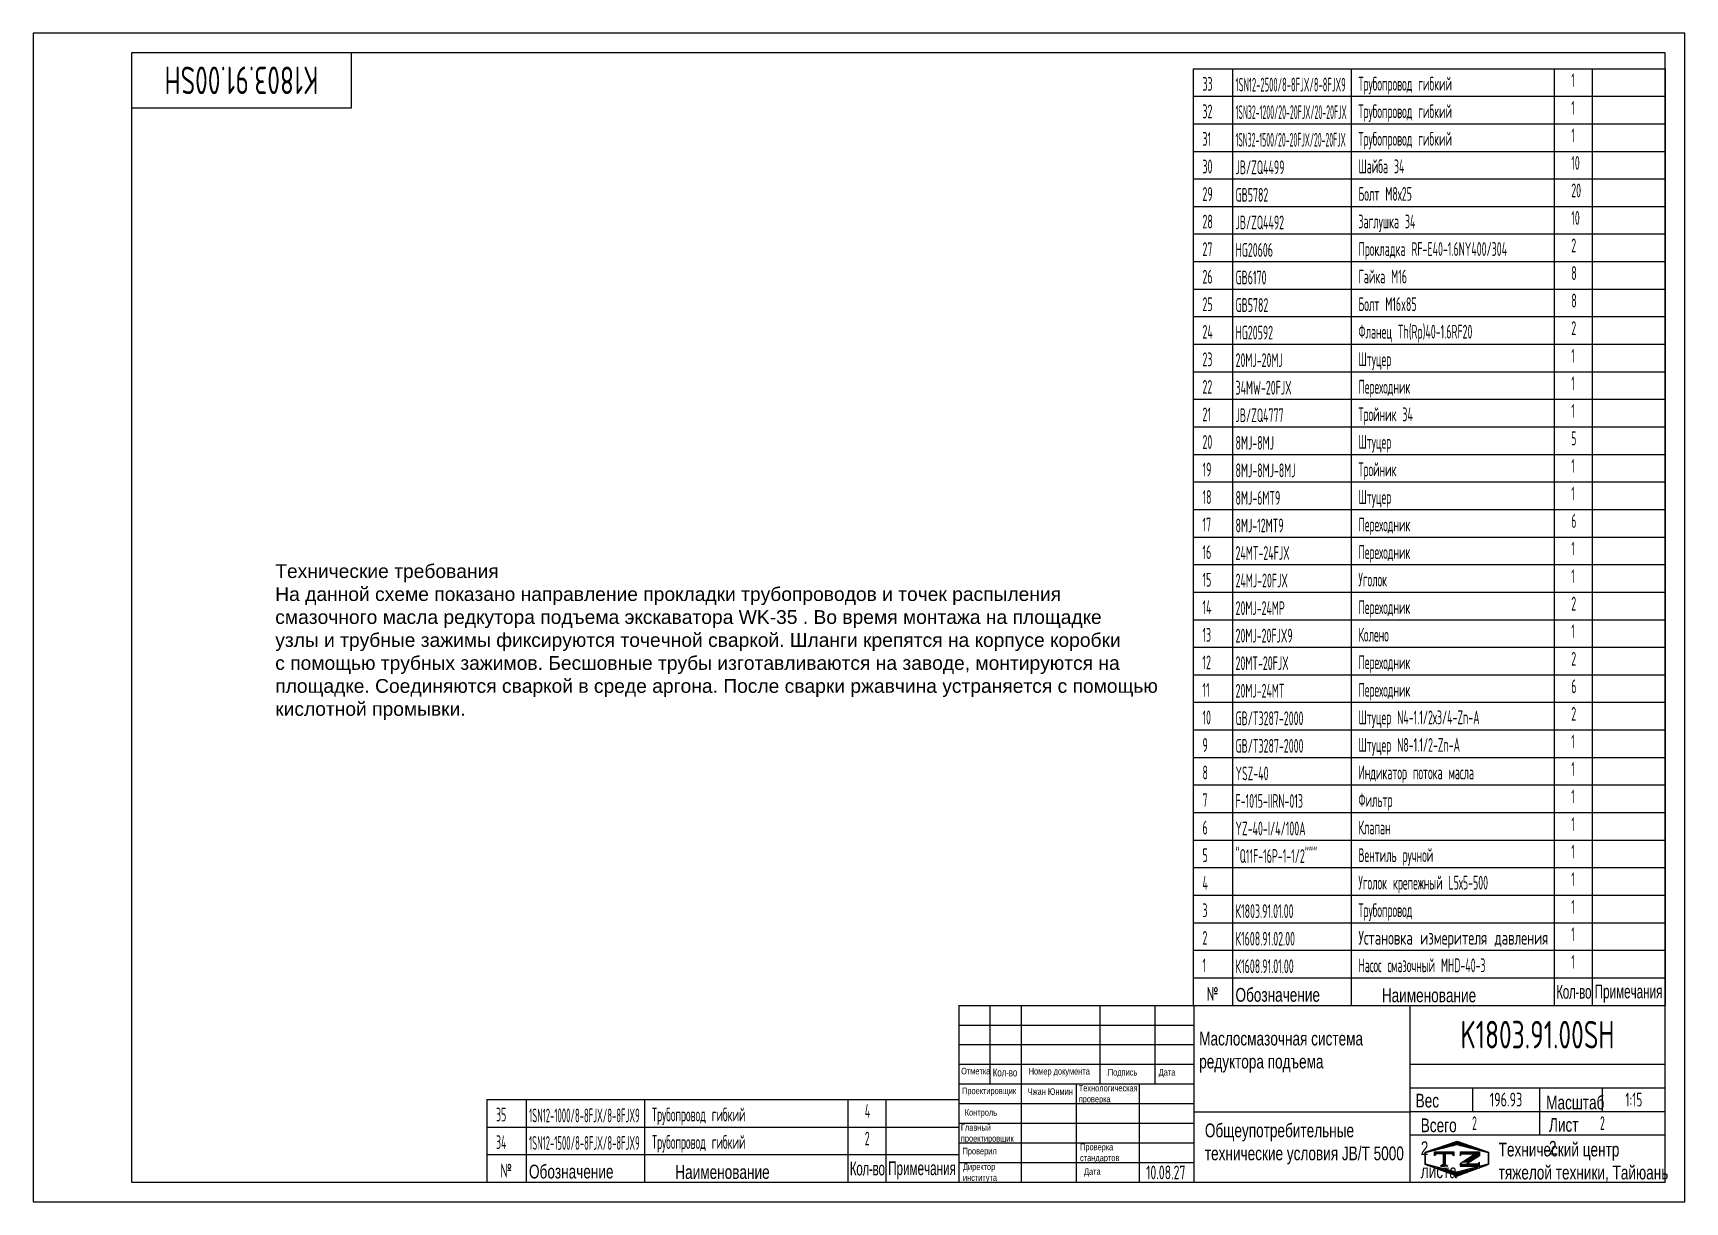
# Model space of a CAD drawing. Header units: millimetres. Extents: x 0 to 6300, y 0 to 4455.
import ezdxf
from ezdxf.enums import TextEntityAlignment as Align

# ---------------------------------------------------------------- set-up
doc = ezdxf.new("R2010")
doc.units = ezdxf.units.MM
doc.header["$LTSCALE"] = 150
doc.linetypes.add('F', pattern=[0.75, 0.5, -0.25])
for name, color, linetype in [('01', 7, 'Continuous'), ('02', 1, 'Continuous'), ('04', 2, 'F'), ('11', 3, 'Continuous'), ('THICK', 7, 'Continuous')]:
    doc.layers.add(name, color=color, linetype=linetype)
doc.styles.add('HZLIB', font='TXT.shx', dxfattribs={"width": 0.5, "height": 52.5})
doc.styles.get("Standard").update_dxf_attribs({"font": 'isocp', "width": 0.707, "bigfont": 'intecad.shx'})

# ---------------------------------------------------------------- blocks, each defined once
blk = doc.blocks.new('*U31', base_point=(251.96, 168.31))
at = {"layer": '01'}
for p, q in [((251.96, 168.31), (251.96, 182.31)), ((195.96, 168.31), (251.96, 168.31))]:
    blk.add_line(p, q, dxfattribs=at)
blk = doc.blocks.new('*U32')
at = {"layer": '04'}
blk.add_blockref('*U31', (0, 0), dxfattribs=at)
blk = doc.blocks.new('*U33')
at = {"layer": '01'}
for points in [[(415, 292), (25, 292)], [(25, 292), (25, 5)], [(415, 5), (415, 292)], [(25, 5), (415, 5)]]:
    blk.add_lwpolyline(points, dxfattribs=at)
at = {"layer": '02'}
for points in [[(420, 297), (0, 297)], [(0, 297), (0, 0)], [(420, 0), (420, 297)], [(0, 0), (420, 0)]]:
    blk.add_lwpolyline(points, dxfattribs=at)
blk = doc.blocks.new('*X78')
at = {"color": 0}
for p, q in [((127.06, 7.8), (132.06, 7.8)), ((127.06, 7.5), (132.06, 7.5)), ((127.06, 7.2), (127.32, 7.2)), ((127.84, 5.4), (129.64, 5.4)), ((128.3, 5.7), (130.1, 5.7)), ((128.77, 6), (130.57, 6)), ((129.23, 6.3), (131.04, 6.3)), ((129.7, 6.6), (131.51, 6.6)), ((130.16, 6.9), (131.98, 6.9)), ((130.62, 7.2), (132.06, 7.2))]:
    blk.add_line(p, q, dxfattribs=at)
blk = doc.blocks.new('*X79')
at = {"color": 0}
for p, q in [((127.06, 4.8), (132.06, 4.8)), ((127.06, 4.5), (132.06, 4.5)), ((131.84, 5.1), (132.06, 5.1))]:
    blk.add_line(p, q, dxfattribs=at)
blk = doc.blocks.new('*X77')
at = {"color": 0}
for p, q in [((122.34, 4.5), (123.72, 4.5)), ((122.82, 4.8), (123.24, 4.8))]:
    blk.add_line(p, q, dxfattribs=at)
blk = doc.blocks.new('*X76')
at = {"color": 0}
for p, q in [((120.53, 7.8), (125.53, 7.8)), ((120.53, 7.5), (125.53, 7.5)), ((120.53, 7.2), (120.79, 7.2)), ((125.27, 7.2), (125.53, 7.2))]:
    blk.add_line(p, q, dxfattribs=at)
blk = doc.blocks.new('*X75')
at = {"color": 0}
for p, q in [((120.66, 8.7), (121.92, 8.7)), ((121.52, 9), (123.12, 9)), ((122.38, 9.3), (124.32, 9.3)), ((123.24, 9.6), (125.52, 9.6)), ((124.1, 9.9), (128.52, 9.9)), ((124.97, 10.2), (127.67, 10.2)), ((125.83, 10.5), (126.82, 10.5)), ((127.02, 9.6), (129.37, 9.6)), ((128.22, 9.3), (130.22, 9.3)), ((129.42, 9), (131.07, 9)), ((130.62, 8.7), (131.92, 8.7)), ((118.22, 7.8), (118.32, 7.8)), ((118.22, 7.5), (118.27, 7.5)), ((118.22, 7.2), (118.27, 7.2)), ((118.22, 6.9), (118.27, 6.9)), ((118.22, 6.6), (118.27, 6.6)), ((118.22, 6.3), (118.27, 6.3)), ((118.22, 6), (118.27, 6)), ((118.22, 5.7), (118.27, 5.7)), ((118.22, 5.4), (118.27, 5.4)), ((118.22, 5.1), (118.27, 5.1)), ((118.22, 4.8), (118.27, 4.8)), ((118.79, 4.5), (119.42, 4.5)), ((118.94, 8.1), (119.52, 8.1)), ((119.8, 8.4), (120.72, 8.4)), ((131.82, 8.4), (132.77, 8.4)), ((133.02, 8.1), (133.62, 8.1)), ((133.12, 4.5), (133.76, 4.5)), ((134.22, 7.8), (134.32, 7.8)), ((134.27, 7.5), (134.32, 7.5)), ((134.27, 7.2), (134.32, 7.2)), ((134.27, 6.9), (134.32, 6.9)), ((134.27, 6.6), (134.32, 6.6)), ((134.27, 6.3), (134.32, 6.3)), ((134.27, 6), (134.32, 6)), ((134.27, 5.7), (134.32, 5.7)), ((134.27, 5.4), (134.32, 5.4)), ((134.27, 5.1), (134.32, 5.1)), ((134.27, 4.8), (134.32, 4.8)), ((119.61, 4.2), (120.62, 4.2)), ((120.43, 3.9), (121.82, 3.9)), ((121.26, 3.6), (123.02, 3.6)), ((122.08, 3.3), (124.22, 3.3)), ((122.91, 3), (125.42, 3)), ((123.73, 2.7), (128.89, 2.7)), ((124.55, 2.4), (128.07, 2.4)), ((125.38, 2.1), (127.26, 2.1)), ((126.2, 1.8), (126.45, 1.8)), ((127.12, 3), (129.7, 3)), ((128.32, 3.3), (130.51, 3.3)), ((129.52, 3.6), (131.32, 3.6)), ((130.72, 3.9), (132.14, 3.9)), ((131.92, 4.2), (132.95, 4.2))]:
    blk.add_line(p, q, dxfattribs=at)

msp = doc.modelspace()

# ---------------------------------------------------------------- linework, layer by layer
for p, q in [((4425, 4319.2), (4425, 749.2)), ((4425, 4319.2), (6225, 4319.2)), ((4575, 4319.2), (4575, 749.2)), ((5026.9, 4319.2), (5026.9, 749.2)), ((5801.2, 4319.2), (5801.2, 749.2)), ((5946.5, 4319.2), (5946.5, 749.2)), ((6225, 4319.2), (6225, 749.2)), ((4425, 4214.2), (6225, 4214.2)), ((4425, 4109.2), (6225, 4109.2)), ((4425, 4004.2), (6225, 4004.2)), ((4425, 3899.2), (6225, 3899.2)), ((4425, 3794.2), (6225, 3794.2)), ((4425, 3689.2), (6225, 3689.2)), ((4425, 3584.2), (6225, 3584.2)), ((4425, 3479.2), (6225, 3479.2)), ((4425, 3374.2), (6225, 3374.2)), ((4425, 3269.2), (6225, 3269.2)), ((4425, 3164.2), (6225, 3164.2)), ((4425, 3059.2), (6225, 3059.2)), ((4425, 2954.2), (6225, 2954.2)), ((4425, 2849.2), (6225, 2849.2)), ((4425, 2744.2), (6225, 2744.2)), ((4425, 2639.2), (6225, 2639.2)), ((4425, 2534.2), (6225, 2534.2)), ((4425, 2429.2), (6225, 2429.2)), ((4425, 2324.2), (6225, 2324.2)), ((4425, 2219.2), (6225, 2219.2)), ((4425, 2114.2), (6225, 2114.2)), ((4425, 2009.2), (6225, 2009.2)), ((4425, 1904.2), (6225, 1904.2)), ((4425, 1799.2), (6225, 1799.2)), ((4425, 1694.2), (6225, 1694.2)), ((4425, 1589.2), (6225, 1589.2)), ((4425, 1484.2), (6225, 1484.2)), ((4425, 1379.2), (6225, 1379.2)), ((4425, 1274.2), (6225, 1274.2)), ((4425, 1169.2), (6225, 1169.2)), ((4425, 1064.2), (6225, 1064.2)), ((4425, 959.2), (6225, 959.2)), ((4425, 854.2), (6225, 854.2)), ((3530.6, 749.2), (3530.6, 75.6)), ((4425, 749.2), (6225, 749.2)), ((1730.6, 390.6), (1730.6, 75)), ((1730.6, 390.6), (3530.6, 390.6)), ((1880.6, 390.6), (1880.6, 75)), ((2332.5, 390.6), (2332.5, 75)), ((3106.8, 390.6), (3106.8, 75)), ((3252.1, 390.6), (3252.1, 75)), ((1730.6, 285.6), (3530.6, 285.6)), ((1730.6, 180.6), (3530.6, 180.6)), ((1730.6, 180.6), (3530.6, 180.6)), ((1730.6, 75.6), (3530.6, 75.6)), ((1730.6, 75.6), (3530.6, 75.6))]:
    msp.add_line(p, q)
at = {"layer": 'THICK'}
for p, q in [((3530.6, 749.2), (6225, 749.2)), ((3650.3, 748.8), (3650.3, 749.2)), ((3650.4, 449.8), (3650.4, 749.2)), ((3770.1, 75.6), (3770.1, 749.2)), ((4069.5, 449.8), (4069.5, 749.2)), ((4279.1, 449.8), (4279.1, 749.2)), ((4428.7, 75.6), (4428.7, 749.2)), ((5252, 75.6), (5252, 749.2)), ((6225, 75.6), (6225, 749.2)), ((3530.6, 524.6), (4428.7, 524.6)), ((5252, 524.6), (6225, 524.6)), ((3530.6, 449.8), (4428.7, 449.8)), ((3979.7, 75.6), (3979.7, 449.8)), ((4219.2, 75.6), (4219.2, 449.8)), ((5252, 434.8), (6225, 434.8)), ((5491.5, 345), (5491.5, 434.8)), ((5746, 255.2), (5746, 434.8)), ((5985.5, 345), (5985.5, 434.8)), ((4428.7, 343.7), (5252, 343.7)), ((5252, 345), (6225, 345)), ((5252, 255.2), (6225, 255.2)), ((3530.6, 75.6), (6225, 75.6))]:
    msp.add_line(p, q, dxfattribs=at)
at = {"layer": 'THICK', "color": 3}
for p, q in [((3530.6, 674.3), (4428.7, 674.3)), ((3530.6, 599.5), (4428.7, 599.5)), ((3530.6, 375), (4428.7, 375)), ((3530.6, 300.1), (4428.7, 300.1)), ((3530.6, 225.3), (4428.7, 225.3)), ((5309.7, 189.4), (5431, 231.7)), ((5309.7, 142.4), (5309.7, 189.4)), ((5310.5, 188.5), (5430.2, 218.4)), ((5344.3, 175.9), (5344.3, 190.8)), ((5344.3, 190.8), (5419.1, 190.8)), ((5419.1, 190.8), (5419.1, 175.9)), ((5430.2, 218.4), (5550, 188.5)), ((5431, 231.7), (5550.8, 189.4)), ((5442.1, 190.8), (5442.1, 175.9)), ((5442.1, 190.8), (5516.9, 190.8)), ((5516.9, 190.8), (5516.9, 175.9)), ((5550.8, 189.4), (5550.8, 142.4)), ((3530.6, 150.4), (4428.7, 150.4)), ((5431, 98.2), (5309.7, 142.4)), ((5310.5, 143.6), (5310.5, 188.5)), ((5430.2, 113.6), (5310.5, 143.6)), ((5351.8, 183.3), (5344.3, 175.9)), ((5411.7, 183.3), (5351.8, 183.3)), ((5381.7, 145.8), (5367.2, 136.7)), ((5367.2, 136.7), (5381.7, 136.7)), ((5378.4, 183.4), (5378.4, 142.4)), ((5381.7, 183.4), (5381.7, 142.4)), ((5381.7, 145.8), (5396.2, 136.7)), ((5396.2, 136.7), (5381.7, 136.7)), ((5385.5, 183.4), (5385.5, 142.4)), ((5419.1, 175.9), (5411.7, 183.3)), ((5550, 143.6), (5430.2, 113.6)), ((5550.8, 142.4), (5431, 98.2)), ((5442.1, 175.9), (5449.5, 183.3)), ((5501, 183.3), (5442.1, 145.2)), ((5442.1, 145.2), (5442.1, 136.7)), ((5442.1, 136.7), (5516.9, 136.7)), ((5449.5, 183.3), (5501, 183.3)), ((5478.6, 151.5), (5467.1, 144.1)), ((5509.4, 144.1), (5467.1, 144.1)), ((5516.9, 176), (5478.6, 151.5)), ((5516.9, 151.6), (5509.4, 144.1)), ((5516.9, 136.7), (5516.9, 151.6)), ((5550, 188.5), (5550, 143.6))]:
    msp.add_line(p, q, dxfattribs=at)

# ---------------------------------------------------------------- block references
at = {"layer": '01', "xscale": 15, "yscale": 15, "zscale": 15}
msp.add_blockref('*U33', (0, 0), dxfattribs=at)
at = {"layer": '01', "xscale": 15, "yscale": 15}
msp.add_blockref('*U32', (1215, 4170), dxfattribs=at)
at = {"layer": 'THICK', "color": 3, "xscale": 14.96880000000965, "yscale": 14.96880000000897, "zscale": 14.96880000000908}
for name in ['*X75', '*X76', '*X77', '*X78', '*X79']:
    msp.add_blockref(name, (3540.1, 71.9), dxfattribs=at)

# ---------------------------------------------------------------- texts
at = {"style": 'HZLIB', "width": 0.5}
for s, p in [('33', (4460, 4235.2)), ('Трубопровод гибкий', (5054.8, 4235.6)), ('1', (5866.4, 4249)), ('32', (4460, 4130.2)), ('Трубопровод гибкий', (5054.8, 4130.6)), ('1', (5866.4, 4144)), ('31', (4460, 4025.2)), ('Трубопровод гибкий', (5054.8, 4025.6)), ('1', (5866.4, 4039)), ('30', (4460, 3920.2)), ('JB/ZQ4499', (4586.1, 3917.1)), ('Шайба 34', (5054.8, 3920.6)), ('10', (5866.4, 3934)), ('29', (4460, 3815.2)), ('GB5782', (4586.1, 3812.1)), ('Болт М8х25', (5054.8, 3815.6)), ('20', (5866.4, 3829)), ('28', (4460, 3710.2)), ('JB/ZQ4492', (4586.1, 3707.1)), ('Заглушка 34', (5054.8, 3710.6)), ('10', (5866.4, 3724)), ('27', (4460, 3605.2)), ('HG20606', (4586.1, 3602.1)), ('Прокладка RF-Е40-1.6NY400/304', (5054.8, 3605.6)), ('2', (5866.4, 3619)), ('26', (4460, 3500.2)), ('GB6170', (4586.1, 3497.1)), ('Гайка M16', (5054.8, 3500.6)), ('8', (5866.4, 3514)), ('25', (4460, 3395.2)), ('GB5782', (4586.1, 3392.1)), ('Болт M16x85', (5054.8, 3395.6)), ('8', (5866.4, 3409)), ('24', (4460, 3290.2)), ('HG20592', (4586.1, 3287.1)), ('Фланец Th(Rp)40-1.6RF20', (5054.8, 3290.6)), ('2', (5866.4, 3304)), ('23', (4460, 3185.2)), ('20MJ-20MJ', (4586.1, 3182.1)), ('Штуцер', (5054.8, 3185.6)), ('1', (5866.4, 3199)), ('22', (4460, 3080.2)), ('34MW-20FJX', (4586.1, 3077.1)), ('Переходник', (5054.8, 3080.6)), ('1', (5866.4, 3094)), ('21', (4460, 2975.2)), ('JB/ZQ4777', (4586.1, 2972.1)), ('Тройник 34', (5054.8, 2975.6)), ('1', (5866.4, 2989)), ('20', (4460, 2870.2)), ('8MJ-8MJ', (4586.1, 2867.1)), ('Штуцер', (5054.8, 2870.6)), ('5', (5866.4, 2884)), ('19', (4460, 2765.2)), ('8MJ-8MJ-8MJ', (4586.1, 2762.1)), ('Тройник', (5054.8, 2765.6)), ('1', (5866.4, 2779)), ('18', (4460, 2660.2)), ('8MJ-6MT9', (4586.1, 2657.1)), ('Штуцер', (5054.8, 2660.6)), ('1', (5866.4, 2674)), ('17', (4460, 2555.2)), ('8MJ-12MT9', (4586.1, 2552.1)), ('Переходник', (5054.8, 2555.6)), ('6', (5866.4, 2569)), ('16', (4460, 2450.2)), ('24MT-24FJX', (4586.1, 2447.1)), ('Переходник', (5054.8, 2450.6)), ('1', (5866.4, 2464)), ('15', (4460, 2345.2)), ('24MJ-20FJX', (4586.1, 2342.1)), ('Уголок', (5054.8, 2345.6)), ('1', (5866.4, 2359)), ('14', (4460, 2240.2)), ('20MJ-24MP', (4586.1, 2237.1)), ('Переходник', (5054.8, 2240.6)), ('2', (5866.4, 2254)), ('13', (4460, 2135.2)), ('20MJ-20FJX9', (4586.1, 2132.1)), ('Колено ', (5054.8, 2135.6)), ('1', (5866.4, 2149)), ('12', (4460, 2030.2)), ('20MT-20FJX', (4586.1, 2027.1)), ('Переходник', (5054.8, 2030.6)), ('2', (5866.4, 2044)), ('11', (4460, 1925.2)), ('20MJ-24MT', (4586.1, 1922.1)), ('Переходник', (5054.8, 1925.6)), ('6', (5866.4, 1939)), ('10', (4460, 1820.2)), ('GB/T3287-2000', (4586.1, 1817.1)), ('Штуцер N4-1.1/2х3/4-Zn-A', (5054.8, 1820.6)), ('2', (5866.4, 1834)), ('9', (4460, 1715.2)), ('GB/T3287-2000', (4586.1, 1712.1)), ('Штуцер N8-1.1/2-Zn-A', (5054.8, 1715.6)), ('1', (5866.4, 1729)), ('8', (4460, 1610.2)), ('YSZ-40', (4586.1, 1607.1)), ('Индикатор потока масла', (5054.8, 1610.6)), ('1', (5866.4, 1624)), ('7', (4460, 1505.2)), ('F-1015-IIRN-013', (4586.1, 1502.1)), ('Фильтр', (5054.8, 1505.6)), ('1', (5866.4, 1519)), ('6', (4460, 1400.2)), ('YZ-40-I/4/100A', (4586.1, 1397.1)), ('Клапан', (5054.8, 1400.6)), ('1', (5866.4, 1414)), ('5', (4460, 1295.2)), ('"Q11F-16P-1-1/2"""', (4586.1, 1292.1)), ('Вентиль ручной', (5054.8, 1295.6)), ('1', (5866.4, 1309)), ('4', (4460, 1190.2)), ('Уголок крепежный L5х5-500', (5054.8, 1190.6)), ('1', (5866.4, 1204)), ('3', (4460, 1085.2)), ('К1803.91.01.00', (4586.1, 1082.1)), ('Трубопровод', (5054.8, 1085.6)), ('1', (5866.4, 1099)), ('2', (4460, 980.2)), ('К1608.91.02.00', (4586.1, 977.1)), ('1', (5866.4, 994)), ('1', (4460, 875.2)), ('К1608.91.01.00', (4586.1, 872.1)), ('Насос смазочный MHD-40-3', (5054.8, 875.6)), ('1', (5866.4, 889)), ('35', (1765.6, 306.6)), ('Трубопровод гибкий', (2360.4, 307)), ('4', (3172, 320.4)), ('34', (1765.6, 201.6)), ('Трубопровод гибкий', (2360.4, 202)), ('2', (3172, 215.4))]:
    msp.add_text(s, height=52.5, dxfattribs=at).set_placement(p)
at = {"style": 'HZLIB'}
for s, width, p, p2 in [('1SN12-2500/8-8FJX/8-8FJX9', 0.33826, (4586.1, 4232.1), (5006.3, 4232.1)), ('1SN32-1200/20-20FJX/20-20FJX', 0.310418, (4586.1, 4127.1), (5009.8, 4127.1)), ('1SN32-1500/20-20FJX/20-20FJX', 0.307903, (4586.1, 4022.1), (5006.3, 4022.1)), ('Установка измерителя давления', 0.480886, (5054.8, 980.6), (5778.5, 980.6)), ('1SN12-1000/8-8FJX/8-8FJX9', 0.346972, (1891.7, 303.5), (2313.7, 303.5)), ('1SN12-1500/8-8FJX/8-8FJX9', 0.344493, (1891.7, 198.5), (2313.7, 198.5))]:
    msp.add_text(s, height=52.5, dxfattribs=dict(at, width=width)).set_placement(p, p2, align=Align.FIT)
at = {"layer": '01', "attachment_point": 1}
for s, insert, char_height in [('{\\fArial|b0|i0|c204|p34;\\W1;\\C3;Технические требования\\PНа данной схеме показано направление прокладки трубопроводов и точек распыления\\Pсмазочного масла редкутора подъема экскаватора \\fArial|b0|i0|c0|p34;WK-35\\fArial|b0|i0|c204|p34; . Во время монтажа на площадке \\fArial|b0|i0|c0|p34;\\P\\fArial|b0|i0|c204|p34;узлы и трубные\\fArial|b0|i0|c0|p34; \\fArial|b0|i0|c204|p34;зажимы фиксируются точечной сваркой. Шланги крепятся на корпусе коробки \\fArial|b0|i0|c0|p34;\\P\\fArial|b0|i0|c204|p34;с помощью\\fArial|b0|i0|c0|p34; \\fArial|b0|i0|c204|p34;трубных зажимов. Бесшовные трубы изготавливаются на заводе, монтируются на \\fArial|b0|i0|c0|p34;\\P\\fArial|b0|i0|c204|p34;площадке.\\fArial|b0|i0|c0|p34; \\fArial|b0|i0|c204|p34;Соединяются сваркой в среде аргона. После сварки ржавчина устраняется с помощью\\Pкислотной промывки.}', (923.7, 2430.5), 52.5), ('{\\Fisocp,intecad|c204;№}', (4476.2, 819.1), 52.5), ('{\\fArial|b0|i0|c204|p34;\\W0.607;\\T0.95;Кол-во}', (5809.4, 827.2), 52.5), ('{\\fArial|b0|i0|c204|p34;\\C3;Маслосмазочная система \\Pредуктора подъема}', (4447.5, 648.9), 52.5), ('{\\fArial|b0|i0|c204|p34;Отметка}', (3539.5, 511.2), 25), ('{\\fArial|b0|i0|c204|p34;Кол-во}', (3660.5, 508.4), 30), ('{\\fArial|b0|i0|c204|p34;Номер документа}', (3797.4, 510.6), 25), ('{\\Fisocp,intecad|c204;.\\fArial|b0|i0|c204|p34;Подпись}', (4093.1, 506.8), 25), ('{\\fArial|b0|i0|c204|p34;Дата}', (4292.8, 506.8), 25), ('{\\fArial|b0|i0|c204|p34;Технологическая\\Pпроверка}', (3987.9, 446.3), 25), ('{\\fArial|b0|i0|c204|p34;\\C3;Чжан Юнмин}', (3793.4, 433.2), 25), ('{\\fArial|b0|i0|c204|p34;Вес}', (5272.8, 412.5), 52.5), ('{\\fArial|b0|i0|c204|p34;Масштаб}', (5770.8, 405.4), 52.5), ('{\\fArial|b0|i0|c204|p34;Контроль}', (3553.4, 353.6), 25), ('{\\fArial|b0|i0|c204|p34;Общеупотребительные\\Pтехнические условия \\fArial|b0|i0|c0|p34;JB/T 5000}', (4469, 298.8), 52.5), ('{\\fArial|b0|i0|c204|p34;Проверил}', (3544.7, 206.3), 25), ('{\\fArial|b0|i0|c204|p34;Проверка\\Pстандартов}', (3993.1, 222.1), 25), ('{\\fArial|b0|i0|c204|p34;Технический центр\\Pтяжелой техники, Тайюань}', (5589.4, 226), 52.5), ('{\\Fisocp,intecad|c204;№}', (1781.8, 145.5), 52.5), ('{\\fArial|b0|i0|c204|p34;\\W0.607;\\T0.95;Кол-во}', (3115, 153.6), 52.5), ('{\\fArial|b0|i0|c204|p34;Директор\\Pинститута}', (3546.4, 146.8), 25), ('{\\fArial|b0|i0|c204|p34;Дата}', (4008, 128.4), 25)]:
    msp.add_mtext(s, dxfattribs=dict(at, insert=insert, char_height=char_height))
for s, insert, char_height, width in [('{\\fArial|b0|i0|c204|p34;Обозначение}', (4585.8, 815.6), 52.5, 1.778), ('{\\fArial|b0|i0|c204|p34;\\W0.607;Примечания}', (5955.6, 828.4), 52.5, 6.952), ('{\\fArial|b0|i0|c204|p34;Наименование}', (5143.8, 813.8), 52.5, 1.778), ('{\\fArial|b0|i0|c204|p34;Проектировщик}', (3542.9, 435.8), 25, 0.876), ('{\\fArial|b0|i0|c204|p34;Всего 2 листа}', (5292.4, 318.4), 52.5, 1.778), ('{\\fArial|b0|i0|c204|p34;Лист 2}', (5781.4, 320.1), 52.5, 1.778), ('{\\fArial|b0|i0|c204|p34;Главный\\Pпроектировщик}', (3538.5, 296.4), 25, 0.876), ('{\\fArial|b0|i0|c204|p34;Обозначение}', (1891.4, 142), 52.5, 1.778), ('{\\fArial|b0|i0|c204|p34;Наименование}', (2449.4, 140.2), 52.5, 1.778), ('{\\fArial|b0|i0|c204|p34;\\W0.607;Примечания}', (3261.2, 154.8), 52.5, 6.952)]:
    msp.add_mtext(s, dxfattribs=dict(at, insert=insert, char_height=char_height, width=width))
at = {"layer": '11', "width": 0.69384}
msp.add_text('K1803.91.00SH', height=105, rotation=180, dxfattribs=at).set_placement((1088.5, 4327.5), (501.5, 4327.5), align=Align.FIT)
at = {"layer": '11'}
for s, height, width, p, p2 in [('K1803.91.00SH', 105, 0.69384, (5444, 585), (6031, 585)), ('196.93', 52.5, 0.676686, (5555.4, 363.8), (5679.6, 363.8)), ('1:15', 52.5, 0.650931, (6072.7, 363.8), (6137.3, 363.8)), ('2', 52.5, 0.562593, (5488.5, 273.8), (5506.5, 273.8)), ('2', 52.5, 0.562593, (5976, 273.8), (5994, 273.8)), ('10.08.27', 52.5, 0.642055, (4245, 86.2), (4395, 86.2))]:
    msp.add_text(s, height=height, dxfattribs=dict(at, width=width)).set_placement(p, p2, align=Align.FIT)

doc.saveas('drawing.dxf')
